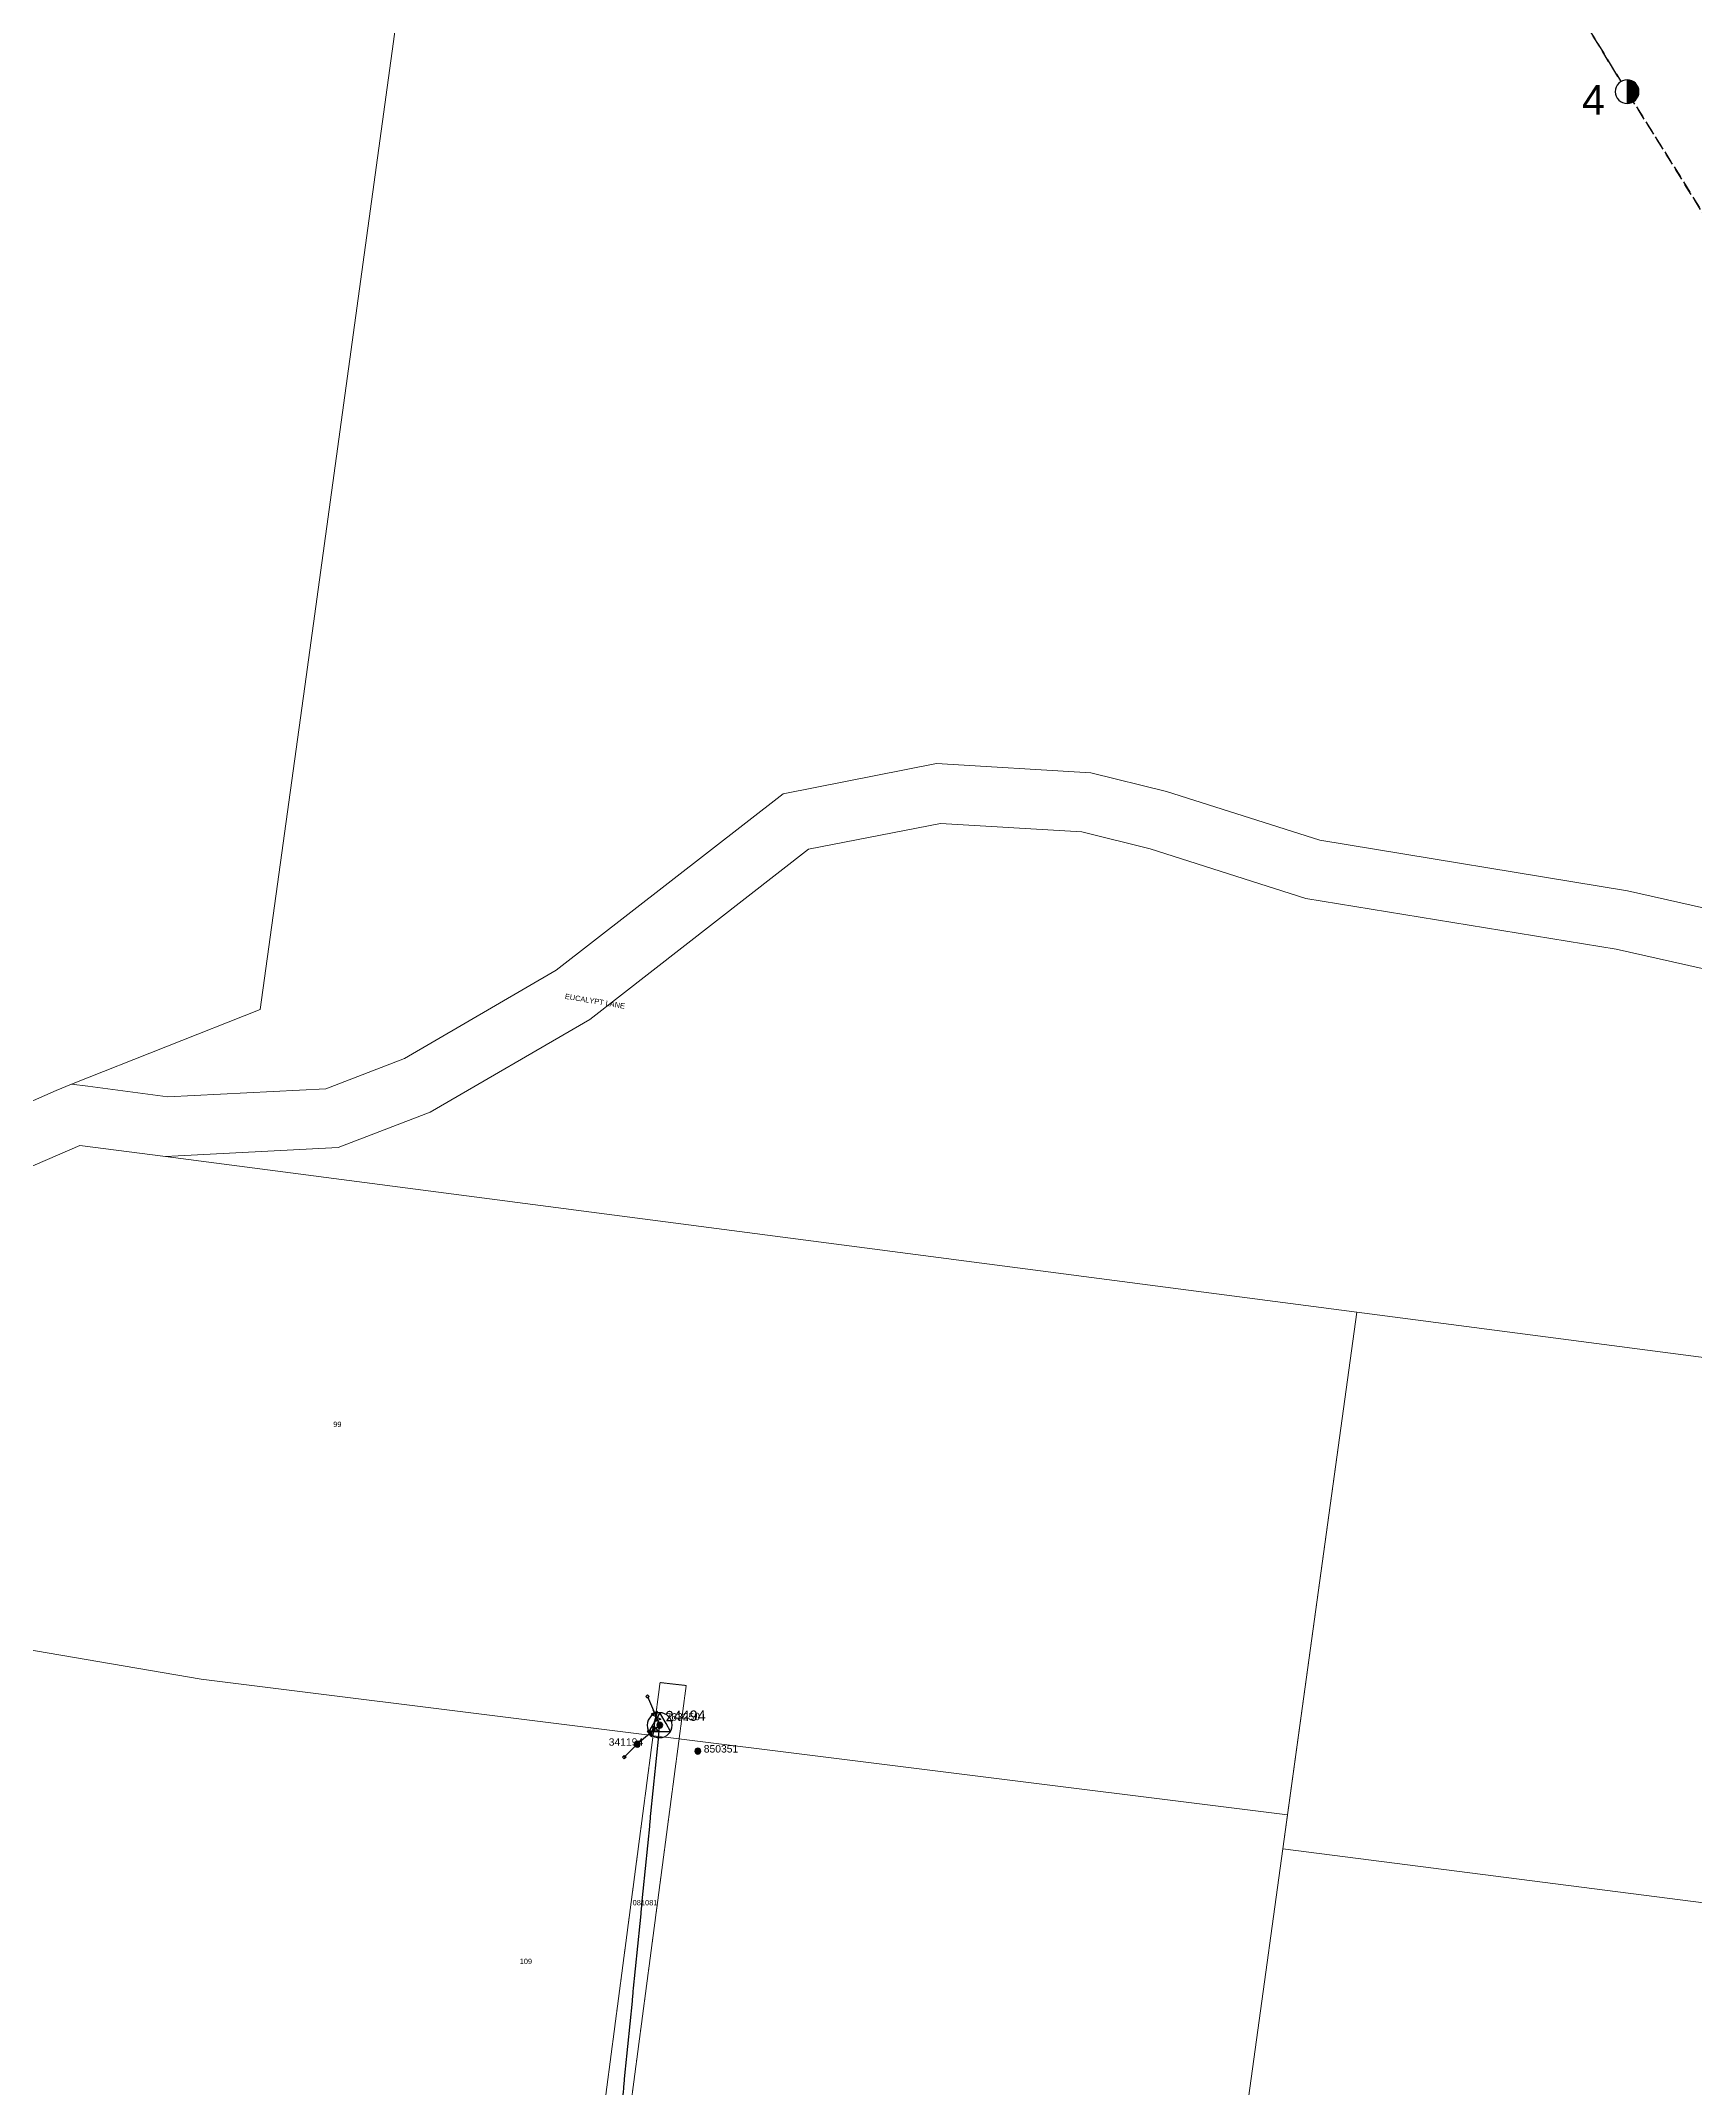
# Model space of a CAD drawing. Header units: metres. Extents: x 249687 to 257263, y 6187901 to 6192012.
# Drawn here: x 253363 to 253923, y 6189023 to 6189715 of the extents above; entities that cross this region are included whole.
import ezdxf
from ezdxf.enums import TextEntityAlignment as Align

# ---------------------------------------------------------------- set-up
doc = ezdxf.new("R2010")
doc.units = ezdxf.units.M
for name, pattern in [('Cable Exist OH', [1, 1, 0]), ('Cable New OH', [6, 4, -2]), ('HIDDEN', [0.375, 0.25, -0.125]), ('HIDDEN2', [0.1875, 0.125, -0.0625])]:
    doc.linetypes.add(name, pattern=pattern)
doc.layers.get('0').update_dxf_attribs({"color": 6})
for name, color, linetype, lineweight in [('Cadastre Land Parcels_SP_EXT', 8, 'Continuous', 5), ('Cadastre Other Property_SP_EXT', 8, 'HIDDEN', 5), ('Cadastre Roads_SP_EXT', 8, 'Continuous', 5)]:
    doc.layers.add(name, color=color, linetype=linetype, lineweight=lineweight)
for name, color, linetype in [('Equip_LV_EXT', 7, 'Continuous'), ('Mains_HV_EXT', 7, 'Continuous'), ('Mains_HV_New_B10', 2, 'Continuous'), ('Services_SP_EXT', 7, 'Continuous'), ('Sub_SP_TR_HV_LV_EXT', 7, 'Continuous'), ('SupportsOH_SP_TR_HV_LV_SL_EXT', 7, 'Continuous'), ('SupportsOH_SP_TR_HV_LV_SL_NEW', 2, 'Continuous')]:
    doc.layers.add(name, color=color, linetype=linetype)
doc.styles.add('POLE_LABEL', font='arial.ttf')
doc.styles.get("Standard").update_dxf_attribs({"font": 'arial.ttf'})

# ---------------------------------------------------------------- blocks, each defined once
blk = doc.blocks.new('SUB_POLE_EXT')
blk.add_wipeout([(0, 4.22), (0.42, 4.2), (0.83, 4.14), (1.21, 4.05), (1.62, 3.9), (1.99, 3.72), (2.35, 3.51), (2.68, 3.26), (2.99, 2.99), (3.28, 2.66), (3.52, 2.34), (3.76, 1.92), (3.9, 1.62), (4.04, 1.23), (4.18, 0.63), (4.22, 0), (4.18, -0.61), (4.06, -1.15), (3.9, -1.62), (3.58, -2.24), (3.22, -2.73), (2.97, -3.01), (2.68, -3.26), (2.36, -3.5), (2, -3.72), (1.64, -3.89), (1.25, -4.03), (0.82, -4.14), (0.42, -4.2), (0, -4.22), (-0.41, -4.2), (-0.8, -4.15), (-1.21, -4.05), (-1.62, -3.9), (-1.99, -3.73), (-2.35, -3.51), (-2.68, -3.26), (-2.96, -3.02), (-3.23, -2.72), (-3.51, -2.35), (-3.71, -2.01), (-3.91, -1.6), (-4.05, -1.21), (-4.16, -0.76), (-4.22, -0.14), (-4.21, 0.39), (-4.14, 0.83), (-4.03, 1.27), (-3.9, 1.63), (-3.71, 2.02), (-3.5, 2.37), (-3.28, 2.67), (-2.99, 2.99), (-2.68, 3.27), (-2.33, 3.52), (-1.98, 3.73), (-1.63, 3.9), (-1.2, 4.05), (-0.78, 4.15), (-0.4, 4.21)])
blk.add_line((2.16, 0.48), (2.16, 0.48, 0))
blk.add_lwpolyline([(-4.22, 0, 1), (4.22, 0, 1)], format="xyb", close=True)
blk.add_lwpolyline([(2.14, 0.52), (0, 4.22), (-3.66, -2.11), (3.66, -2.11)], close=True)
for tag, height, flags, p in [('STREET_CODE', 0.2, 9, (1.5, 0)), ('ASSET_NUM', 3.5, 8, (2, 2)), ('CONSTRUCTED_VOLTAGE', 0.2, 9, (1.5, -0.2)), ('OPERATING_VOLTAGE', 0.2, 9, (1.5, -0.6)), ('OPERATED_BY', 0.2, 9, (1.5, -0.8)), ('ORIENTATION', 0.2, 9, (1.5, -1.2)), ('OWNED_BY', 0.2, 9, (1.5, -1.4)), ('SECONDARY_VOLTAGE', 0.2, 9, (1.5, -1.6)), ('STATE', 0.2, 9, (1.5, -1.8)), ('SUBSTATION_TYPE', 0.2, 9, (1.5, -2)), ('STREETNAME', 0.2, 9, (1.5, -2.8)), ('SUBURB', 0.2, 9, (1.5, -3)), ('Z', 0.2, 1, (1.5, -3.4)), ('NO_PHASES', 0.2, 9, (1.5, -0.4)), ('MAINTAINED_BY', 0.2, 9, (1.5, -1)), ('USAGE', 0.2, 9, (1.5, -2.2)), ('LEGEND', 0.2, 9, (1.5, -2.4)), ('LOCATION', 0.2, 9, (1.5, -2.6)), ('NOTES', 0.2, 9, (1.5, -3.2))]:
    blk.add_attdef(tag, text='', height=height, dxfattribs=dict(flags=flags)).set_placement(p, align=Align.MIDDLE_LEFT)
blk = doc.blocks.new('LV_OH_LINKS_DISTFUSE_EXT')
for p, q in [((0, 0), (0.96, 0)), ((3.84, 0), (4.8, 0))]:
    blk.add_line(p, q)
blk.add_lwpolyline([(3.84, -1.2), (3.84, 1.2), (0.96, -1.2), (0.96, 1.2)], close=True)
at = {"flags": 9}
for tag, p in [('ACTUAL_STATUS', (0, 0)), ('CONSTRUCTED_VOLTAGE', (0, -0.2)), ('OPERATING_VOLTAGE', (0, -0.6)), ('ORIENTATION', (0, -0.8)), ('OWNED_BY', (0, -1)), ('STATE', (0, -1.2)), ('SWITCH_TYPE', (0, -1.4)), ('NO_PHASES', (0, -0.4)), ('USAGE', (0, -1.6)), ('NOTES', (0, -1.8))]:
    blk.add_attdef(tag, text='', height=0.2, dxfattribs=at).set_placement(p, align=Align.MIDDLE_LEFT)
at = {"flags": 1}
blk.add_attdef('Z', (0, 0), '', height=0.2, dxfattribs=at)
blk = doc.blocks.new('CCP_EXT')
blk.add_wipeout([(0, 0.57), (0.57, 0), (0, -0.57), (-0.57, 0)])
blk.add_lwpolyline([(-0.57, 0), (0, 0.57), (0.57, 0), (0, -0.57), (-0.57, 0)])
at = {"flags": 1}
blk.add_attdef('Z', (0, 0), '', height=0.2, dxfattribs=at)
at = {"flags": 9}
for tag, p in [('CCP_TYPE', (0, 0)), ('CONSTRUCTED_VOLTAGE', (0, -0.2)), ('OPERATING_VOLTAGE', (0, -0.6)), ('ORIENTATION', (0, -0.8)), ('OWNED_BY', (0, -1)), ('STATE', (0, -1.8)), ('NO_PHASES', (0, -0.4)), ('USAGE', (0, -1.2)), ('LEGEND', (0, -1.4)), ('LIFE_SUPPORT', (0, -1.6)), ('NOTES', (0, -2))]:
    blk.add_attdef(tag, text='', height=0.2, dxfattribs=at).set_placement(p, align=Align.MIDDLE_LEFT)
blk = doc.blocks.new('POLE_EXT')
blk.add_hatch(color=256).paths.add_polyline_path([(-1, 0, 1), (1, 0, 1)])
blk.add_lwpolyline([(-1, 0, 1), (1, 0, 1)], format="xyb", close=True)
for tag, height, flags, p in [('pNumber', 2.5, 8, (-17.84, 2.07)), ('OWNED_BY', 0.2, 9, (1.35, -0.4)), ('SPECIAL_USE', 0.2, 9, (1.35, -0.8)), ('STATE', 0.2, 9, (1.35, -1)), ('cLV', 0.2, 9, (1.35, -1.4)), ('hDepth', 0.2, 9, (1.35, -1.6)), ('hDia', 0.2, 9, (1.35, -1.8)), ('cHV', 0.2, 9, (1.35, -2)), ('cLinedev', 0.2, 9, (1.35, -3.4)), ('pExisting', 0.2, 9, (1.35, -3.8)), ('pFooting', 0.2, 9, (1.35, -4.4)), ('pNew', 0.2, 9, (1.35, -4.6)), ('pRelocate', 0.2, 9, (1.35, -5)), ('pRemove', 0.2, 9, (1.35, -5.2)), ('pReplace', 0.2, 9, (1.35, -5.4)), ('pStay', 0.2, 9, (1.35, -5.6)), ('pType', 0.2, 9, (1.35, -5.8)), ('cspan', 0.2, 9, (1.35, -6)), ('STREETNAME', 0.2, 9, (1.35, -6.2)), ('SUBURB', 0.2, 9, (1.35, -6.4)), ('OPERATED_BY', 0.2, 9, (1.36, -7.01)), ('PARENT', 0.2, 9, (1.35, -0.6)), ('USAGE', 0.2, 9, (1.35, -1.2)), ('LBRACKET', 0.2, 9, (1.35, -2.2)), ('LExisting', 0.2, 9, (1.35, -2.4)), ('LANTNUMBER', 0.2, 9, (1.35, -2.6)), ('LOther', 0.2, 9, (1.35, -2.8)), ('LRemove', 0.2, 9, (1.35, -3)), ('LEGEND', 0.2, 9, (1.35, -3.2)), ('LOCATION', 0.2, 9, (1.35, -3.6)), ('PFNUMBER', 0.2, 9, (1.35, -4)), ('NEWPFNUMBER', 0.2, 9, (1.35, -4.2)), ('NOTES', 0.2, 9, (1.35, -6.6)), ('MAINTAINED_BY', 0.2, 9, (1.36, -6.81))]:
    blk.add_attdef(tag, text='', height=height, dxfattribs=dict(flags=flags)).set_placement(p, align=Align.MIDDLE_LEFT)
at = {"style": 'POLE_LABEL'}
for tag, height, flags, p in [('STRUCTURE_PLANT_NUMBER', 0.2, 9, (1.35, 0.03)), ('ASSET_NUM', 2.5, 8, (2, 2)), ('STREET_CODE', 0.2, 9, (1.35, -0.2))]:
    blk.add_attdef(tag, text='', height=height, dxfattribs=dict(at, flags=flags)).set_placement(p, align=Align.MIDDLE_LEFT)
at = {"flags": 1}
blk.add_attdef('Z', (1.35, -7.33), '', height=0.2, dxfattribs=at)
blk = doc.blocks.new('POLE_REPLACE_NEW')
for tag, height, flags, p in [('ASSET_NUM', 2.5, 8, (2, 2)), ('cLinedev', 0.2, 9, (1.5, -3.2)), ('LBRACKET', 0.2, 9, (1.5, -2)), ('LExisting', 0.2, 9, (1.5, -2.2)), ('LANTNUMBER', 0.2, 9, (1.5, -2.4)), ('LOther', 0.2, 9, (1.5, -2.6)), ('LRemove', 0.2, 9, (1.5, -2.8)), ('LEGEND', 0.2, 9, (1.5, -3)), ('pExisting', 0.2, 9, (1.5, -3.4)), ('PFNUMBER', 0.2, 9, (1.5, -3.6)), ('NEWPFNUMBER', 0.2, 9, (1.5, -3.8)), ('pFooting', 0.2, 9, (1.5, -4)), ('pNew', 0.2, 9, (1.5, -4.2)), ('pNumber', 0.2, 9, (1.5, -4.4)), ('pRelocate', 0.2, 9, (1.5, -4.6)), ('pRemove', 0.2, 9, (1.5, -4.8)), ('pReplace', 0.2, 9, (1.5, -5)), ('pStay', 0.2, 9, (1.5, -5.2)), ('cspan', 0.2, 9, (1.5, -5.6)), ('SUBURB', 0.2, 9, (1.5, -5.8)), ('STREETNAME', 0.2, 9, (1.5, -6)), ('OPERATED_BY', 0.2, 9, (1.5, -6.6)), ('Z', 0.2, 1, (1.5, -7)), ('pType', 0.2, 9, (1.5, -5.4)), ('LOCATION', 0.2, 9, (1.5, -6.2)), ('NOTES', 0.2, 9, (1.5, -6.4)), ('MAINTAINED_BY', 0.2, 9, (1.5, -6.8))]:
    blk.add_attdef(tag, text='', height=height, dxfattribs=dict(flags=flags)).set_placement(p, align=Align.MIDDLE_LEFT)
blk.add_wipeout([(0, 1), (-0.13, 0.99), (-0.25, 0.97), (-0.37, 0.93), (-0.48, 0.88), (-0.59, 0.81), (-0.68, 0.73), (-0.77, 0.64), (-0.84, 0.54), (-0.9, 0.43), (-0.95, 0.31), (-0.98, 0.19), (-1, 0.06), (-1, -0.06), (-0.98, -0.19), (-0.95, -0.31), (-0.9, -0.43), (-0.84, -0.54), (-0.77, -0.64), (-0.68, -0.73), (-0.59, -0.81), (-0.48, -0.88), (-0.37, -0.93), (-0.25, -0.97), (-0.13, -0.99), (0, -1), (0.13, -0.99), (0.25, -0.97), (0.37, -0.93), (0.48, -0.88), (0.59, -0.81), (0.68, -0.73), (0.77, -0.64), (0.84, -0.54), (0.9, -0.43), (0.95, -0.31), (0.98, -0.19), (1, -0.06), (1, 0.06), (0.98, 0.19), (0.95, 0.31), (0.9, 0.43), (0.84, 0.54), (0.77, 0.64), (0.68, 0.73), (0.59, 0.81), (0.48, 0.88), (0.37, 0.93), (0.25, 0.97), (0.13, 0.99)])
h = blk.add_hatch(color=256)
edge = h.paths.add_edge_path()
edge.add_arc((0, 0), 1, 270, 450)
edge.add_line((0, 1), (0, -1))
blk.add_lwpolyline([(0, 1), (0, -1)])
at = {"lineweight": -3}
blk.add_arc((0, 0), 1, 90, 270, dxfattribs=at)
blk.add_arc((0, 0), 1, 270, 90)
at = {"style": 'POLE_LABEL', "flags": 9}
blk.add_attdef('STRUCTURE_PLANT_NUMBER', text='', height=0.2, dxfattribs=at).set_placement((1.5, 0.24), align=Align.MIDDLE_LEFT)
at = {"flags": 9}
for tag, p in [('STREET_CODE', (1.5, 0)), ('OWNED_BY', (1.5, -0.2)), ('SPECIAL_USE', (1.5, -0.6)), ('STATE', (1.5, -0.8)), ('cLV', (1.5, -1.2)), ('cHV', (1.5, -1.8)), ('PARENT', (1.5, -0.4)), ('USAGE', (1.5, -1)), ('hDepth', (1.5, -1.4)), ('hDia', (1.5, -1.6))]:
    blk.add_attdef(tag, text='', height=0.2, dxfattribs=at).set_placement(p, align=Align.MIDDLE_LEFT)

msp = doc.modelspace()

# ---------------------------------------------------------------- linework, layer by layer
at = {"layer": 'Cadastre Land Parcels_SP_EXT', "linetype": 'Continuous'}
for points in [[(253514.214, 6189943.803), (252581.138, 6190072.029), (252512.815, 6189506.181), (252506.627, 6189455.176), (253273.075, 6189354.936), (253337.831, 6189346.464), (253368.664, 6189359.936), (253373.759, 6189362.069), (253437.675, 6189387.406), (253453.155, 6189499.943), (253514.214, 6189943.803)], [(253931.746, 6189728.168), (253860.726, 6189736.661), (253800.221, 6189743.895), (253705.46, 6189917.559), (253514.214, 6189943.803), (253453.155, 6189499.943), (253437.675, 6189387.406), (253373.759, 6189362.069), (253379.296, 6189361.439), (253406.349, 6189357.825), (253459.823, 6189360.574), (253486.416, 6189370.824), (253537.791, 6189400.714), (253614.507, 6189460.357), (253666.404, 6189470.611), (253718.562, 6189467.439), (253744.214, 6189461.124), (253796.081, 6189444.622), (253900.13, 6189427.503), (254004.902, 6189403.964), (254081.847, 6189402.777), (254115.895, 6189406.008), (253931.746, 6189728.168)], [(254002.579, 6189383.92), (253896.237, 6189407.753), (253791.357, 6189424.96), (253738.658, 6189441.661), (253715.502, 6189447.487), (253667.769, 6189450.332), (253623.102, 6189441.601), (253549.09, 6189384.029), (253495.087, 6189352.627), (253464.029, 6189340.704), (253405.597, 6189337.603), (253808.583, 6189284.992), (254207.041, 6189232.912), (254126.706, 6189386.866), (254082.657, 6189382.594), (254002.579, 6189383.92)], [(254207.041, 6189232.912), (253808.583, 6189284.992), (253783.485, 6189103.387), (254406.322, 6189023.484), (254315.198, 6189115.769), (254232.835, 6189182.863), (254214.115, 6189219.334), (254207.041, 6189232.912)]]:
    msp.add_lwpolyline(points, close=True, dxfattribs=at)
at = {"layer": 'Mains_HV_New_B10', "color": 7, "linetype": 'Cable New OH'}
for points in [[(253411.344, 6190483.564), (253411.344, 6190483.564), (253513.486, 6190319.161), (253606.62, 6190169.043), (253705.406, 6190010.197), (253802.418, 6189857.309), (253899.986, 6189697.822), (253996.892, 6189542.64), (254094.283, 6189386.892), (254185.541, 6189239.68)], [(254186.599, 6189237.984), (254095.343, 6189385.196), (253997.951, 6189540.944), (253900.001, 6189697.831), (253803.477, 6189855.612)]]:
    msp.add_lwpolyline(points, dxfattribs=at)

# ---------------------------------------------------------------- block references
at = {"layer": 'Sub_SP_TR_HV_LV_EXT'}
ref = msp.add_blockref('SUB_POLE_EXT', (253572.778, 6189145.27), dxfattribs=at)
ref.add_attrib('ASSET_NUM', '24494', dxfattribs={"layer": '0', "height": 3.5, "rotation": 1}).set_placement((253574.778, 6189145.52), align=Align.BOTTOM_LEFT)

# ---------------------------------------------------------------- texts
at = {"layer": 'Cadastre Land Parcels_SP_EXT'}
for s, p in [('99', (253462.337, 6189246.127)), ('109', (253525.397, 6189064.463))]:
    msp.add_text(s, height=1.8, dxfattribs=at).set_placement(p)
at = {"layer": 'Cadastre Other Property_SP_EXT'}
msp.add_text('081081', height=1.8, dxfattribs=at).set_placement((253563.609, 6189084.335))
at = {"layer": 'Cadastre Roads_SP_EXT'}
msp.add_text('EUCALYPT LANE', height=1.8, rotation=350.482319, dxfattribs=at).set_placement((253540.588, 6189390.987))

# ---------------------------------------------------------------- next in the draw order: linework, layer by layer
at = {"layer": 'Cadastre Land Parcels_SP_EXT', "linetype": 'Continuous'}
for points in [[(253197.313, 6189198.515), (253417.65, 6189160.87), (253785.076, 6189114.894), (253808.583, 6189284.992), (253405.597, 6189337.603), (253376.607, 6189341.386), (253245.534, 6189284.629), (253197.313, 6189198.515)], [(253114.735, 6189051.044), (253353.183, 6189020.509), (253556.742, 6188994.39), (253755.578, 6188968.872), (253764.81, 6188967.687), (253783.485, 6189103.387), (253785.076, 6189114.894), (253417.65, 6189160.87), (253197.313, 6189198.515), (253114.735, 6189051.044)]]:
    msp.add_lwpolyline(points, close=True, dxfattribs=at)

# ---------------------------------------------------------------- next in the draw order: block references
at = {"layer": 'Equip_LV_EXT'}
for p, rotation in [((253572.19, 6189144.763), 220.2807076243593), ((253572.471, 6189145.941), 112.9785272055603)]:
    msp.add_blockref('LV_OH_LINKS_DISTFUSE_EXT', p, dxfattribs=dict(at, rotation=rotation))
at = {"layer": 'SupportsOH_SP_TR_HV_LV_SL_EXT'}
ref = msp.add_blockref('POLE_EXT', (253572.778, 6189145.27), dxfattribs=at)
ref.add_attrib('ASSET_NUM', '763250', dxfattribs={"layer": '0', "height": 2.5, "rotation": 1, "style": 'POLE_LABEL'}).set_placement((253574.778, 6189146.02), align=Align.BOTTOM_LEFT)
ref = msp.add_blockref('POLE_EXT', (253585.681, 6189136.514), dxfattribs=at)
ref.add_attrib('ASSET_NUM', '850351', dxfattribs={"layer": '0', "height": 2.5, "style": 'POLE_LABEL'}).set_placement((253587.681, 6189137.264), align=Align.MIDDLE_LEFT)
at = {"layer": 'SupportsOH_SP_TR_HV_LV_SL_NEW', "color": 7, "linetype": 'Cable Exist OH'}
ref = msp.add_blockref('POLE_REPLACE_NEW', (253900.001, 6189697.831), dxfattribs=dict(at, xscale=4, yscale=4, zscale=4))
ref.add_attrib('pNumber', '4', dxfattribs={"height": 10}).set_placement((253884.733, 6189695.084), align=Align.MIDDLE_LEFT)

# ---------------------------------------------------------------- next in the draw order: block references
at = {"layer": 'Services_SP_EXT'}
for p in [(253568.68, 6189155.012), (253560.801, 6189134.408)]:
    msp.add_blockref('CCP_EXT', p, dxfattribs=at)

# ---------------------------------------------------------------- next in the draw order: linework, layer by layer
at = {"layer": 'Cadastre Other Property_SP_EXT', "linetype": 'HIDDEN2'}
msp.add_lwpolyline([(253572.889, 6189159.681), (253551.236, 6188995.069), (253559.964, 6188993.964), (253581.728, 6189158.686), (253572.889, 6189159.681)], close=True, dxfattribs=at)
at = {"layer": 'Cadastre Roads_SP_EXT', "linetype": 'Continuous'}
for points in [[(254004.902, 6189403.964), (253900.13, 6189427.503), (253796.081, 6189444.622), (253744.214, 6189461.124), (253718.562, 6189467.439), (253666.404, 6189470.611), (253614.507, 6189460.357), (253537.791, 6189400.714), (253486.416, 6189370.824), (253459.823, 6189360.574), (253406.349, 6189357.825), (253379.296, 6189361.438), (253373.759, 6189362.069), (253368.664, 6189359.936), (253337.831, 6189346.464), (253231.317, 6189300.349), (253098.495, 6189063.268), (252956.144, 6188981.008)], [(252974.876, 6188968.519), (253113.326, 6189048.675), (253114.735, 6189051.044), (253197.313, 6189198.515), (253245.534, 6189284.629), (253376.607, 6189341.386), (253405.597, 6189337.603), (253464.029, 6189340.704), (253495.087, 6189352.627), (253549.09, 6189384.029), (253623.102, 6189441.601), (253667.769, 6189450.332), (253715.502, 6189447.487), (253738.658, 6189441.661), (253791.357, 6189424.961), (253896.237, 6189407.753), (254002.579, 6189383.92)]]:
    msp.add_lwpolyline(points, dxfattribs=at)
at = {"layer": 'Mains_HV_EXT', "linetype": 'Cable Exist OH'}
msp.add_lwpolyline([(253492.017, 6188516.513), (253509.168, 6188641.827), (253522.285, 6188737.718), (253543.764, 6188894.093), (253560.376, 6189020.213), (253572.778, 6189145.27)], dxfattribs=at)
at = {"layer": 'Services_SP_EXT'}
for points in [[(253568.68, 6189155.012), (253572.778, 6189145.27)], [(253572.778, 6189145.27), (253565.178, 6189138.829), (253560.801, 6189134.408)]]:
    msp.add_lwpolyline(points, dxfattribs=at)

# ---------------------------------------------------------------- next in the draw order: block references
at = {"layer": 'SupportsOH_SP_TR_HV_LV_SL_EXT'}
ref = msp.add_blockref('POLE_EXT', (253565.178, 6189138.829), dxfattribs=at)
ref.add_attrib('ASSET_NUM', '341194', dxfattribs={"layer": '0', "height": 2.5, "style": 'POLE_LABEL'}).set_placement((253567.178, 6189139.579), align=Align.MIDDLE_RIGHT)

doc.saveas('drawing.dxf')
